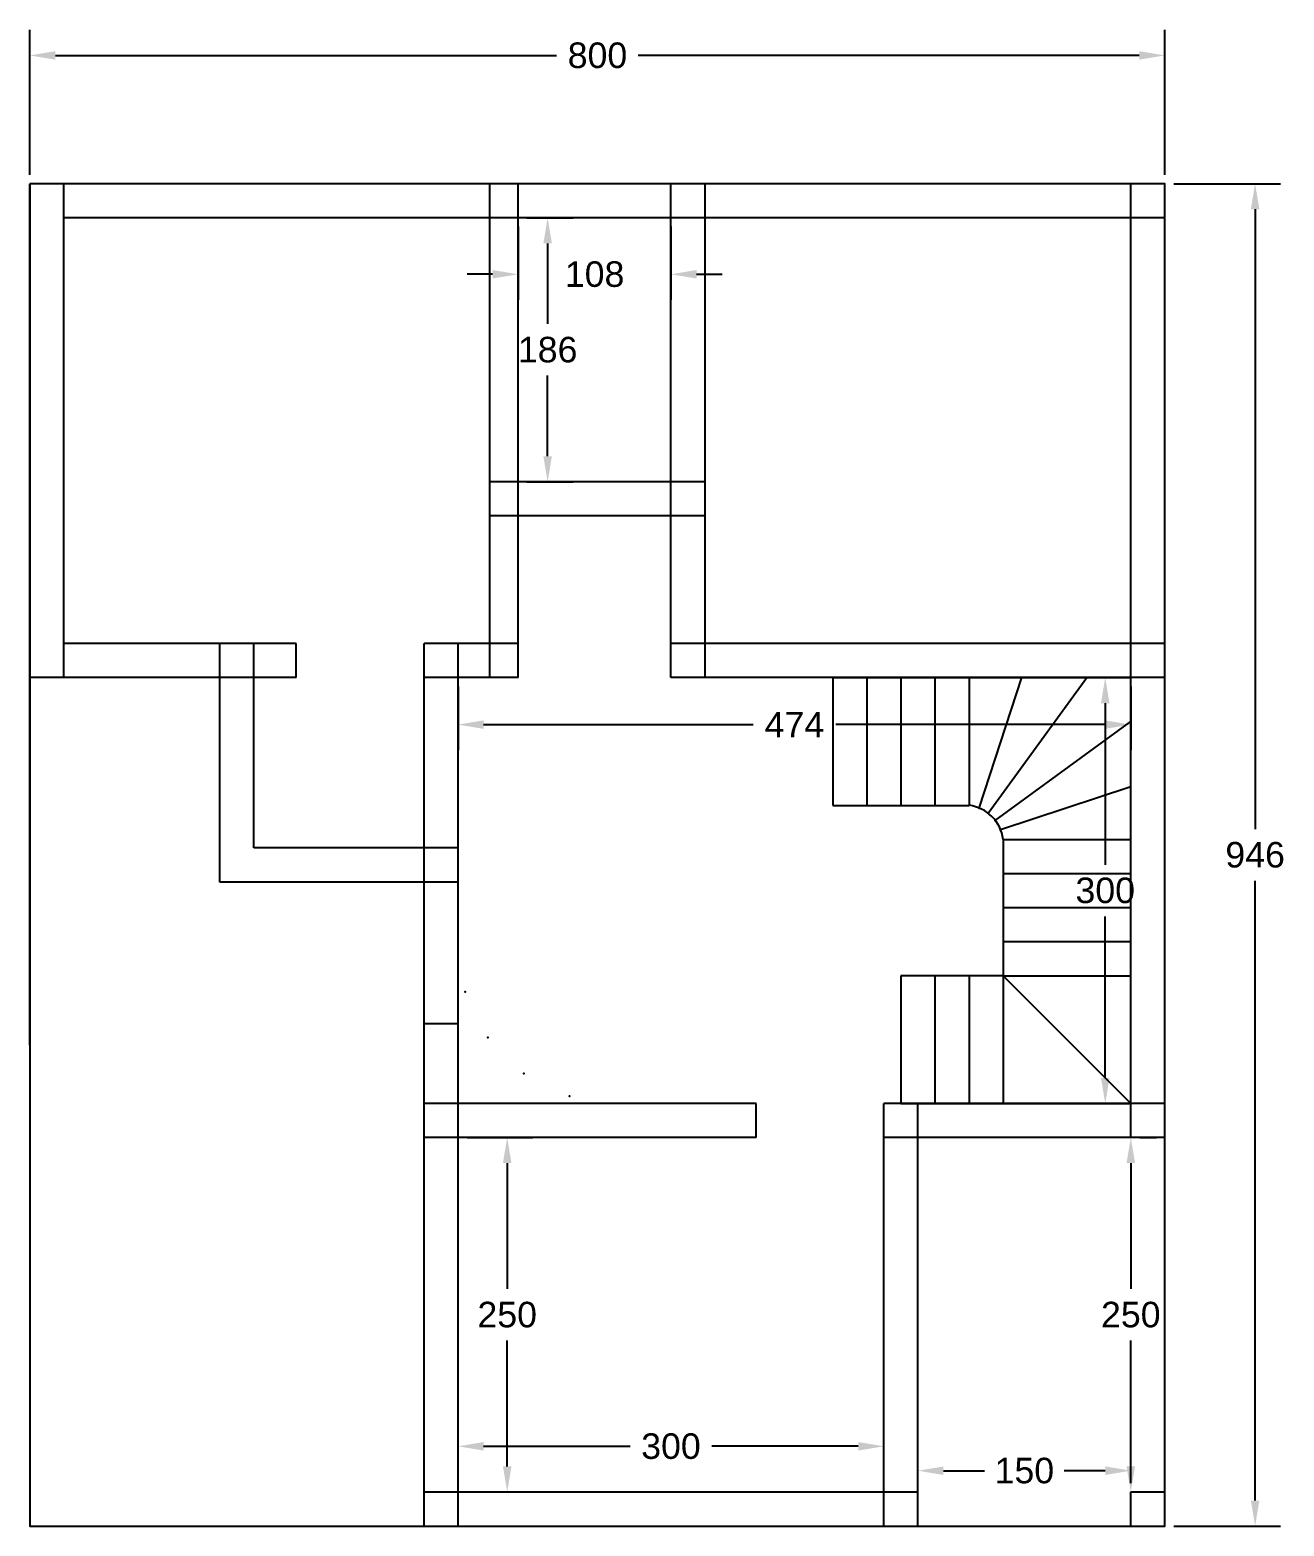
# Model space of a CAD drawing. Header units: inches. Extents: x -2903 to 3367, y -161 to 1064.
# Drawn here: x -759.24 to -750.4, y 697.54 to 708.08 of the extents above; entities that cross this region are included whole.
import ezdxf

# ---------------------------------------------------------------- set-up
doc = ezdxf.new("R2010")
doc.units = ezdxf.units.IN
doc.header["$MEASUREMENT"] = 0
doc.styles.get("Standard").update_dxf_attribs({"font": 'arial.ttf'})
doc.dimstyles.get("Standard").update_dxf_attribs({"dimtxt": 0.18, "dimasz": 0.18, "dimexe": 0.18, "dimexo": 0.0625, "dimgap": 0.09, "dimtad": 0, "dimtih": 1, "dimtoh": 1, "dimdec": 0, "dimlfac": 100, "dimzin": 0, "dimdsep": 46, "dimtxsty": 'Standard', "dimcen": 0.09, "dimadec": 0, "dimazin": 0, "dimtfac": 1, "dimtdec": 0, "dimtofl": 0, "dimtmove": 0, "dimatfit": 3, "dimfxl": 1, "dimtolj": 1, "dimtzin": 0, "dimarcsym": 0})

# ---------------------------------------------------------------- blocks, each defined once
blk = doc.blocks.new('*D385')
at = {"color": 0, "lineweight": -2, "transparency": 16777216}
for p, q in [((-751.547, 703.515), (-751.845, 703.515)), ((-751.665, 703.335), (-751.665, 702.197)), ((-751.665, 700.695), (-751.665, 701.833)), ((-751.547, 700.515), (-751.845, 700.515))]:
    blk.add_line(p, q, dxfattribs=at)
at = {"color": 0, "transparency": 16777216}
for points in [[(-751.695, 703.335), (-751.635, 703.335), (-751.665, 703.515)], [(-751.695, 700.695), (-751.635, 700.695), (-751.665, 700.515)]]:
    blk.add_solid(points, dxfattribs=at)
at = {"layer": 'Defpoints', "color": 0, "transparency": 16777216}
for p in [(-751.665, 703.515), (-751.485, 703.515), (-751.485, 700.515)]:
    blk.add_point(p, dxfattribs=at)
at = {"color": 0, "transparency": 16777216, "insert": (-751.665, 702.015), "char_height": 0.18, "attachment_point": 5}
blk.add_mtext('\\A1;300', dxfattribs=at)
blk = doc.blocks.new('*D386')
at = {"color": 0, "lineweight": -2, "transparency": 16777216}
for p, q in [((-756.225, 697.839), (-756.225, 698.279)), ((-753.225, 697.839), (-753.225, 698.279)), ((-756.045, 698.099), (-755.013, 698.099)), ((-753.405, 698.099), (-754.436, 698.099))]:
    blk.add_line(p, q, dxfattribs=at)
at = {"color": 0, "transparency": 16777216}
for points in [[(-756.045, 698.129), (-756.045, 698.069), (-756.225, 698.099)], [(-753.405, 698.129), (-753.405, 698.069), (-753.225, 698.099)]]:
    blk.add_solid(points, dxfattribs=at)
at = {"layer": 'Defpoints', "color": 0, "transparency": 16777216}
for p in [(-756.225, 698.099), (-756.225, 697.777), (-753.225, 697.777)]:
    blk.add_point(p, dxfattribs=at)
at = {"color": 0, "transparency": 16777216, "insert": (-754.725, 698.099), "char_height": 0.18, "attachment_point": 5}
blk.add_mtext('\\A1;300', dxfattribs=at)
blk = doc.blocks.new('*D387')
at = {"color": 0, "lineweight": -2, "transparency": 16777216}
for p, q in [((-756.162, 700.275), (-755.699, 700.275)), ((-755.879, 700.095), (-755.879, 699.208)), ((-755.879, 697.957), (-755.879, 698.844)), ((-756.162, 697.777), (-755.699, 697.777))]:
    blk.add_line(p, q, dxfattribs=at)
at = {"color": 0, "transparency": 16777216}
for points in [[(-755.909, 700.095), (-755.849, 700.095), (-755.879, 700.275)], [(-755.909, 697.957), (-755.849, 697.957), (-755.879, 697.777)]]:
    blk.add_solid(points, dxfattribs=at)
at = {"layer": 'Defpoints', "color": 0, "transparency": 16777216}
for p in [(-756.225, 700.275), (-755.879, 700.275), (-756.225, 697.777)]:
    blk.add_point(p, dxfattribs=at)
at = {"color": 0, "transparency": 16777216, "insert": (-755.879, 699.026), "char_height": 0.18, "attachment_point": 5}
blk.add_mtext('\\A1;250', dxfattribs=at)
blk = doc.blocks.new('*D369')
at = {"color": 0, "lineweight": -2, "transparency": 16777216}
for p, q in [((-751.422, 700.275), (-751.305, 700.275)), ((-751.485, 700.095), (-751.485, 699.208)), ((-751.485, 697.957), (-751.485, 698.844)), ((-751.422, 697.777), (-751.305, 697.777))]:
    blk.add_line(p, q, dxfattribs=at)
at = {"color": 0, "transparency": 16777216}
for points in [[(-751.515, 700.095), (-751.455, 700.095), (-751.485, 700.275)], [(-751.515, 697.957), (-751.455, 697.957), (-751.485, 697.777)]]:
    blk.add_solid(points, dxfattribs=at)
at = {"layer": 'Defpoints', "color": 0, "transparency": 16777216}
for p in [(-751.485, 700.275), (-751.485, 697.777), (-751.485, 697.777)]:
    blk.add_point(p, dxfattribs=at)
at = {"color": 0, "transparency": 16777216, "insert": (-751.485, 699.026), "char_height": 0.18, "attachment_point": 5}
blk.add_mtext('\\A1;250', dxfattribs=at)
blk = doc.blocks.new('*D370')
at = {"color": 0, "lineweight": -2, "transparency": 16777216}
for p, q in [((-752.985, 697.839), (-752.985, 698.107)), ((-751.485, 697.839), (-751.485, 698.107)), ((-752.805, 697.927), (-752.515, 697.927)), ((-751.665, 697.927), (-751.955, 697.927))]:
    blk.add_line(p, q, dxfattribs=at)
at = {"color": 0, "transparency": 16777216}
for points in [[(-752.805, 697.957), (-752.805, 697.897), (-752.985, 697.927)], [(-751.665, 697.957), (-751.665, 697.897), (-751.485, 697.927)]]:
    blk.add_solid(points, dxfattribs=at)
at = {"layer": 'Defpoints', "color": 0, "transparency": 16777216}
for p in [(-752.985, 697.927), (-752.985, 697.777), (-751.485, 697.777)]:
    blk.add_point(p, dxfattribs=at)
at = {"color": 0, "transparency": 16777216, "insert": (-752.235, 697.927), "char_height": 0.18, "attachment_point": 5}
blk.add_mtext('\\A1;150', dxfattribs=at)
blk = doc.blocks.new('*D371')
at = {"color": 0, "lineweight": -2, "transparency": 16777216}
for p, q in [((-755.802, 706.693), (-755.802, 706.177)), ((-754.725, 706.693), (-754.725, 706.177)), ((-755.982, 706.357), (-756.162, 706.357)), ((-754.545, 706.357), (-754.365, 706.357))]:
    blk.add_line(p, q, dxfattribs=at)
at = {"color": 0, "transparency": 16777216}
for points in [[(-755.982, 706.387), (-755.982, 706.327), (-755.802, 706.357)], [(-754.545, 706.387), (-754.545, 706.327), (-754.725, 706.357)]]:
    blk.add_solid(points, dxfattribs=at)
at = {"layer": 'Defpoints', "color": 0, "transparency": 16777216}
for p in [(-755.802, 706.755), (-754.725, 706.755), (-755.802, 706.357)]:
    blk.add_point(p, dxfattribs=at)
at = {"color": 0, "transparency": 16777216, "insert": (-755.263, 706.357), "char_height": 0.18, "attachment_point": 5}
blk.add_mtext('\\A1;108', dxfattribs=at)
blk = doc.blocks.new('*D372')
at = {"color": 0, "lineweight": -2, "transparency": 16777216}
for p, q in [((-755.74, 706.755), (-755.414, 706.755)), ((-755.594, 706.575), (-755.594, 706.007)), ((-755.594, 705.075), (-755.594, 705.643)), ((-755.74, 704.895), (-755.414, 704.895))]:
    blk.add_line(p, q, dxfattribs=at)
at = {"color": 0, "transparency": 16777216}
for points in [[(-755.624, 706.575), (-755.564, 706.575), (-755.594, 706.755)], [(-755.624, 705.075), (-755.564, 705.075), (-755.594, 704.895)]]:
    blk.add_solid(points, dxfattribs=at)
at = {"layer": 'Defpoints', "color": 0, "transparency": 16777216}
for p in [(-755.802, 706.755), (-755.802, 704.895), (-755.594, 704.895)]:
    blk.add_point(p, dxfattribs=at)
at = {"color": 0, "transparency": 16777216, "insert": (-755.594, 705.825), "char_height": 0.18, "attachment_point": 5}
blk.add_mtext('\\A1;186', dxfattribs=at)
blk = doc.blocks.new('*D373')
at = {"color": 0, "lineweight": -2, "transparency": 16777216}
for p, q in [((-751.182, 706.995), (-750.429, 706.995)), ((-750.609, 706.815), (-750.609, 702.448)), ((-750.609, 697.717), (-750.609, 702.084)), ((-751.182, 697.537), (-750.429, 697.537))]:
    blk.add_line(p, q, dxfattribs=at)
at = {"color": 0, "transparency": 16777216}
for points in [[(-750.639, 706.815), (-750.579, 706.815), (-750.609, 706.995)], [(-750.639, 697.717), (-750.579, 697.717), (-750.609, 697.537)]]:
    blk.add_solid(points, dxfattribs=at)
at = {"layer": 'Defpoints', "color": 0, "transparency": 16777216}
for p in [(-751.245, 706.995), (-751.245, 697.537), (-750.609, 697.537)]:
    blk.add_point(p, dxfattribs=at)
at = {"color": 0, "transparency": 16777216, "insert": (-750.609, 702.266), "char_height": 0.18, "attachment_point": 5}
blk.add_mtext('\\A1;946', dxfattribs=at)
blk = doc.blocks.new('*D374')
at = {"color": 0, "lineweight": -2, "transparency": 16777216}
for p, q in [((-759.242, 707.058), (-759.242, 708.079)), ((-751.245, 707.058), (-751.245, 708.079)), ((-759.062, 707.899), (-755.532, 707.899)), ((-751.425, 707.899), (-754.955, 707.899))]:
    blk.add_line(p, q, dxfattribs=at)
at = {"color": 0, "transparency": 16777216}
for points in [[(-759.062, 707.929), (-759.062, 707.869), (-759.242, 707.899)], [(-751.425, 707.929), (-751.425, 707.869), (-751.245, 707.899)]]:
    blk.add_solid(points, dxfattribs=at)
at = {"layer": 'Defpoints', "color": 0, "transparency": 16777216}
for p in [(-759.242, 707.899), (-759.242, 706.995), (-751.245, 706.995)]:
    blk.add_point(p, dxfattribs=at)
at = {"color": 0, "transparency": 16777216, "insert": (-755.243, 707.899), "char_height": 0.18, "attachment_point": 5}
blk.add_mtext('\\A1;800', dxfattribs=at)
blk = doc.blocks.new('*D375')
at = {"color": 0, "lineweight": -2, "transparency": 16777216}
for p, q in [((-756.225, 703.453), (-756.225, 703.004)), ((-751.485, 703.453), (-751.485, 703.004)), ((-756.045, 703.184), (-754.147, 703.184)), ((-751.665, 703.184), (-753.563, 703.184))]:
    blk.add_line(p, q, dxfattribs=at)
at = {"color": 0, "transparency": 16777216}
for points in [[(-756.045, 703.214), (-756.045, 703.154), (-756.225, 703.184)], [(-751.665, 703.214), (-751.665, 703.154), (-751.485, 703.184)]]:
    blk.add_solid(points, dxfattribs=at)
at = {"layer": 'Defpoints', "color": 0, "transparency": 16777216}
for p in [(-756.225, 703.515), (-751.485, 703.515), (-756.225, 703.184)]:
    blk.add_point(p, dxfattribs=at)
at = {"color": 0, "transparency": 16777216, "insert": (-753.855, 703.184), "char_height": 0.18, "attachment_point": 5}
blk.add_mtext('\\A1;474', dxfattribs=at)

msp = doc.modelspace()

# ---------------------------------------------------------------- linework, layer by layer
at = {"color": 40, "true_color": 0xf8d731}
for p, q in [((-759.242, 700.925), (-759.242, 706.995)), ((-759.002, 703.515), (-759.002, 706.995)), ((-751.245, 706.995), (-757.965, 706.995)), ((-756.002, 703.515), (-756.002, 706.995)), ((-755.802, 703.515), (-755.802, 706.995)), ((-754.725, 703.515), (-754.725, 706.995)), ((-754.485, 703.515), (-754.485, 706.995)), ((-751.485, 700.275), (-751.485, 706.995)), ((-751.245, 697.537), (-751.245, 706.995)), ((-751.245, 706.755), (-759.002, 706.755)), ((-754.485, 704.895), (-756.002, 704.895)), ((-754.485, 704.655), (-756.002, 704.655)), ((-757.365, 703.755), (-759.002, 703.755)), ((-757.365, 703.755), (-757.965, 703.755)), ((-757.905, 702.075), (-757.905, 703.755)), ((-757.665, 702.315), (-757.665, 703.755)), ((-757.365, 703.515), (-757.365, 703.755)), ((-757.365, 703.515), (-757.365, 703.755)), ((-756.465, 702.515), (-756.465, 703.755)), ((-755.802, 703.755), (-756.465, 703.755)), ((-756.225, 697.537), (-756.225, 703.755)), ((-751.245, 703.755), (-754.725, 703.755)), ((-757.365, 703.515), (-759.242, 703.515)), ((-757.365, 703.515), (-757.965, 703.515)), ((-756.465, 697.537), (-756.465, 703.515)), ((-755.802, 703.515), (-756.465, 703.515)), ((-751.245, 703.515), (-754.725, 703.515)), ((-753.585, 703.515), (-753.585, 702.615)), ((-753.345, 703.515), (-753.345, 702.615)), ((-753.105, 703.515), (-753.105, 702.615)), ((-753.105, 703.515), (-753.105, 702.615)), ((-752.865, 703.515), (-752.865, 702.615)), ((-752.865, 703.515), (-752.865, 702.615)), ((-752.625, 703.515), (-752.625, 702.615)), ((-752.625, 703.515), (-752.625, 702.615)), ((-752.554, 702.596), (-752.253, 703.515)), ((-752.491, 702.56), (-751.795, 703.515)), ((-752.44, 702.509), (-751.485, 703.205)), ((-752.404, 702.446), (-751.485, 702.747)), ((-753.585, 702.615), (-752.625, 702.615)), ((-756.225, 702.315), (-757.665, 702.315)), ((-752.385, 702.375), (-752.385, 700.515)), ((-752.385, 702.375), (-751.485, 702.375)), ((-752.385, 702.135), (-751.485, 702.135)), ((-756.225, 702.075), (-757.905, 702.075)), ((-752.385, 701.895), (-751.485, 701.895)), ((-752.385, 701.655), (-751.485, 701.655)), ((-753.105, 701.415), (-753.105, 700.515)), ((-752.385, 701.415), (-753.105, 701.415)), ((-752.865, 701.415), (-752.865, 700.515)), ((-752.625, 701.415), (-752.625, 700.515)), ((-752.385, 701.415), (-751.485, 701.415)), ((-751.485, 700.515), (-752.385, 701.415)), ((-756.225, 701.075), (-756.465, 701.075)), ((-754.125, 700.515), (-756.465, 700.515)), ((-754.125, 700.275), (-754.125, 700.515)), ((-753.225, 697.537), (-753.225, 700.515)), ((-751.245, 700.515), (-753.225, 700.515)), ((-752.985, 697.537), (-752.985, 700.515)), ((-754.125, 700.275), (-756.465, 700.275)), ((-751.245, 700.275), (-753.225, 700.275)), ((-756.465, 697.777), (-752.985, 697.777)), ((-751.485, 697.777), (-751.245, 697.777)), ((-751.485, 697.537), (-751.485, 697.777)), ((-756.465, 697.537), (-751.245, 697.537))]:
    msp.add_line(p, q, dxfattribs=at)
for p, q in [((-753.585, 703.515), (-751.485, 703.515)), ((-751.485, 700.515), (-751.485, 703.515)), ((-753.105, 700.515), (-751.485, 700.515))]:
    msp.add_line(p, q)
msp.add_lwpolyline([(-759.242, 706.995), (-759.242, 697.537), (-751.245, 697.537), (-751.245, 706.995)], close=True, dxfattribs=at)
msp.add_arc((-752.661, 702.339), 0.279, 7.5016, 82.4984, dxfattribs=at)
for p in [(-751.948, 703.305), (-756.015, 700.979), (-755.761, 700.725)]:
    msp.add_point(p, dxfattribs=at)
for p in [(-752.554, 702.596), (-752.491, 702.56), (-752.44, 702.509), (-752.404, 702.446), (-756.175, 701.3), (-755.44, 700.565)]:
    msp.add_point(p)

# ---------------------------------------------------------------- dimensions: what is measured, and where the dimension line sits
for base, p1, p2, picture, middle in [((-759.242, 707.899), (-751.245, 706.995), (-759.242, 706.995), '*D374', (-755.243, 707.899)), ((-755.802, 706.357), (-754.725, 706.755), (-755.802, 706.755), '*D371', (-755.263, 706.357)), ((-756.225, 703.184), (-751.485, 703.515), (-756.225, 703.515), '*D375', (-753.855, 703.184)), ((-756.225, 698.099), (-753.225, 697.777), (-756.225, 697.777), '*D386', (-754.725, 698.099)), ((-752.985, 697.927), (-751.485, 697.777), (-752.985, 697.777), '*D370', (-752.235, 697.927))]:
    dim = msp.add_linear_dim(base=base, p1=p1, p2=p2, dimstyle='Standard')
    dim.commit()
    dim.dimension.update_dxf_attribs({"geometry": picture, "text_midpoint": middle})
for base, p1, p2, picture, middle in [((-750.609, 697.537), (-751.245, 706.995), (-751.245, 697.537), '*D373', (-750.609, 702.266)), ((-755.594, 704.895), (-755.802, 706.755), (-755.802, 704.895), '*D372', (-755.594, 705.825)), ((-751.665, 703.515), (-751.485, 700.515), (-751.485, 703.515), '*D385', (-751.665, 702.015)), ((-755.879, 700.275), (-756.225, 697.777), (-756.225, 700.275), '*D387', (-755.879, 699.026)), ((-751.485, 697.777), (-751.485, 700.275), (-751.485, 697.777), '*D369', (-751.485, 699.026))]:
    dim = msp.add_linear_dim(base=base, p1=p1, p2=p2, angle=270, dimstyle='Standard')
    dim.commit()
    dim.dimension.update_dxf_attribs({"geometry": picture, "text_midpoint": middle})

doc.saveas('drawing.dxf')
